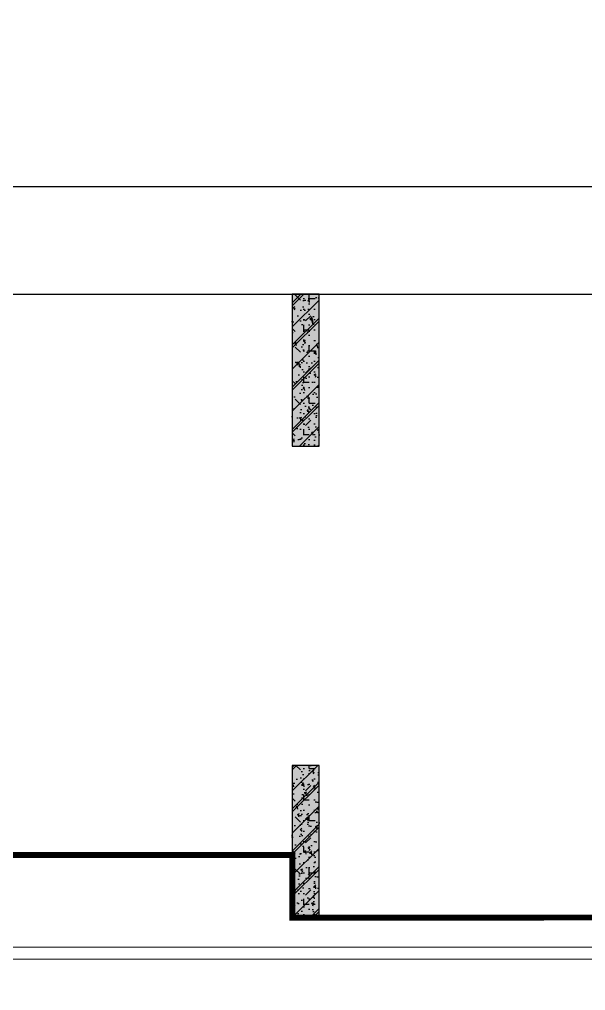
# Model space of a CAD drawing. Header units: millimetres. Extents: x 379264 to 1158416, y -283062 to 356890.
# Drawn here: x 683981.2 to 684170.8, y -26461.5 to -26135.9 of the extents above; entities that cross this region are included whole.
import ezdxf

# ---------------------------------------------------------------- set-up
doc = ezdxf.new("R2010")
doc.units = ezdxf.units.MM
for name, color, linetype in [('11PM. DIM', 2, 'Continuous'), ('BLOCK A - CHI TIET THANG 1$0$DnW', 20, 'Continuous'), ('keyplan TANG 1$0$MB_Cot tang 1$0$Concrete Hatch', 250, 'Continuous'), ('keyplan TANG 1$0$MB_Cot tang 1$0$Concrete Line', 250, 'Continuous'), ('keyplan TANG 1$0$MB_Cot tang 1$0$Concrete Solid', 250, 'Continuous'), ('keyplan TANG 1$0$mb_unitmix twa 1-20$0$Net thay Tran', 250, 'Continuous')]:
    doc.layers.add(name, color=color, linetype=linetype)
doc.layers.add('keyplan TANG 1$0$Hatch vat lieu', color=250, linetype='Continuous', lineweight=5)
doc.layers.add('keyplan TANG 1$0$Net Thay khac', color=250, linetype='Continuous', lineweight=15)

# ---------------------------------------------------------------- blocks, each defined once
blk = doc.blocks.new('*U1378')
at = {"layer": 'keyplan TANG 1$0$MB_Cot tang 1$0$Concrete Hatch'}
h = blk.add_hatch(dxfattribs=at)
h.set_pattern_fill('CONCRETE', color=256, scale=50, style=0, pattern_type=2)
h.set_pattern_definition([(45, (-100, -2300), (-176.7766952966369, 176.7766952966369), []), (45, (-100, -2250), (-353.5533905932737, 353.5533905932738), []), (49.99999999999999, (-100, -2300), (358.6300913003767, -31.37606749129755), [37.5, -412.5]), (355, (-100, -2300), (-69.3756668065, 376.0960668500059), [30, -330]), (100.4514, (-70.11416, -2302.614669999999), (289.2546908570108, 344.7197710304768), [31.870095, -350.571056]), (46.18420000000001, (-100, -2200), (533.6205243128222, -82.75950716450905), [56.25, -618.75]), (96.6356, (-55.53162750000001, -2206.8966535), (467.3313527743517, 487.0589354502209), [47.805144, -525.8565]), (351.1842, (-100, -2200), (467.3309725668136, 487.0593004626623), [45, -495]), (21, (-50, -2225), (298.4535260592309, -201.3094453326694), [37.5, -412.5]), (326.0000000000001, (-50, -2225), (121.6576659607909, 362.5750225234265), [30, -330]), (71.4514, (-25.1288835, -2241.775803), (420.111314290745, 161.2652483549762), [31.870095, -350.571056]), (37.50000000000001, (-100, -2300), (6.079927658645334, 166.4469269156558), [0, -326, 0, -335, 0, -331.25]), (7.499999999999999, (-100, -2300), (131.5347687210743, 197.2058559411801), [0, -191, 0, -318.5, 0, -126.25]), (327.5, (-211.5, -2300), (266.9112180862045, -11.2774358671899), [0, -125, 0, -390, 0, -517.5]), (317.5, (-261.5, -2300), (291.5930846711931, 50.05249116615882), [0, -162.5, 0, -259, 0, -367.5]), (0, (75, -2125), (0, 875), [87.5, -787.5]), (0, (337.5, -1950), (0, 875), [87.5, -787.5]), (0, (162.5, -1600), (0, 875), [87.5, -350, 87.5, -350]), (90, (75, -2125), (-875, 5.35782974626967e-14), [87.5, -787.5]), (90, (162.5, -1600), (-875, 5.35782974626967e-14), [87.5, -787.5]), (90, (425, -1950), (-875, 5.35782974626967e-14), [87.5, -787.5]), (90, (600, -1687.5), (-875, 5.35782974626967e-14), [87.5, -787.5]), (135, (162.5, -2125), (-875.016357447105, 8.881784197001252e-14), [123.76, -1113.7]), (135, (250, -1600), (-875.016357447105, 8.881784197001252e-14), [123.76, -1113.7]), (45, (337.5, -1950), (8.881784197001252e-14, 875.016357447105), [123.76, -247.485, 123.76, -742.455]), (0, (-275, -2300), (87.5, 87.5), [-175, 0])])
h.paths.add_polyline_path([(-250, 150), (-250, -2400), (200, -2400), (200, 150)])
at = {"layer": 'keyplan TANG 1$0$MB_Cot tang 1$0$Concrete Solid'}
blk.add_hatch(color=256, dxfattribs=at).paths.add_polyline_path([(-250, 150), (-250, -2400), (200, -2400), (200, 150)])
at = {"layer": 'keyplan TANG 1$0$MB_Cot tang 1$0$Concrete Line'}
blk.add_lwpolyline([(-250, 150), (-250, -2400), (200, -2400), (200, 150)], close=True, dxfattribs=at)
blk = doc.blocks.new('keyplan TANG 1')
at = {"color": 7, "const_width": 100}
blk.add_lwpolyline([(35150.00000010683, 130600.0000018544), (28650, 130599.9999999999), (28649.99999970043, 131649.9999994063), (23846.90922331624, 131649.9999994063), (23850.00000000003, 140850.0000036549), (22550.00000000003, 140829.5533258049), (22550.00000000003, 132250.0000023285), (22696.90922331624, 132250.0000055772), (22700.00000000001, 125550.0000054775)], dxfattribs=at)
at = {"layer": 'keyplan TANG 1$0$Hatch vat lieu'}
blk.add_lwpolyline([(57150, 145400.0000146566), (57150, 133099.9999999998, -0.414213562373095), (54150, 130099.9999999998), (23846.90922331635, 130099.9999999998)], format="xyb", dxfattribs=at)
at = {"layer": 'keyplan TANG 1$0$mb_unitmix twa 1-20$0$Net thay Tran'}
blk.add_lwpolyline([(10450.0000065181, 147850.0000020646), (10449.99999999991, 95349.99999896024), (12249.99999342476, 95349.99999896024), (12249.99999342476, 141249.9999910947), (12450, 141249.9999910947), (12450, 141050), (46748.45462060507, 141049.9999999999), (46748.45462060507, 142849.9999999999), (12450, 142849.9999826836), (12450, 142649.9999826836), (12250, 142649.9999826836), (12250.00000651844, 147850.0000020646)], close=True, dxfattribs=at)
at = {"layer": 'keyplan TANG 1$0$Net Thay khac'}
blk.add_lwpolyline([(57350, 145400.0000146566), (57350, 132899.9999999998, -0.414213562373095), (54350, 129899.9999999998), (23846.90922331635, 129899.9999999998)], format="xyb", dxfattribs=at)
at = {"layer": 'keyplan TANG 1$0$MB_Cot tang 1$0$Concrete Line'}
for p in [(28900, 140900.0000023287), (28900, 132999.9999999999)]:
    blk.add_blockref('*U1378', p, dxfattribs=at)
blk = doc.blocks.new('A$C0EEF145F')
at = {"layer": 'BLOCK A - CHI TIET THANG 1$0$DnW', "xscale": 0.02, "yscale": 0.02, "zscale": 0.02}
blk.add_blockref('keyplan TANG 1', (-2616.74372519902, 442.6817863994293), dxfattribs=at)

msp = doc.modelspace()

# ---------------------------------------------------------------- block references
at = {"layer": '11PM. DIM'}
msp.add_blockref('A$C0EEF145F', (686116.3304818884, -29491.66784151308), dxfattribs=at)

doc.saveas('drawing.dxf')
